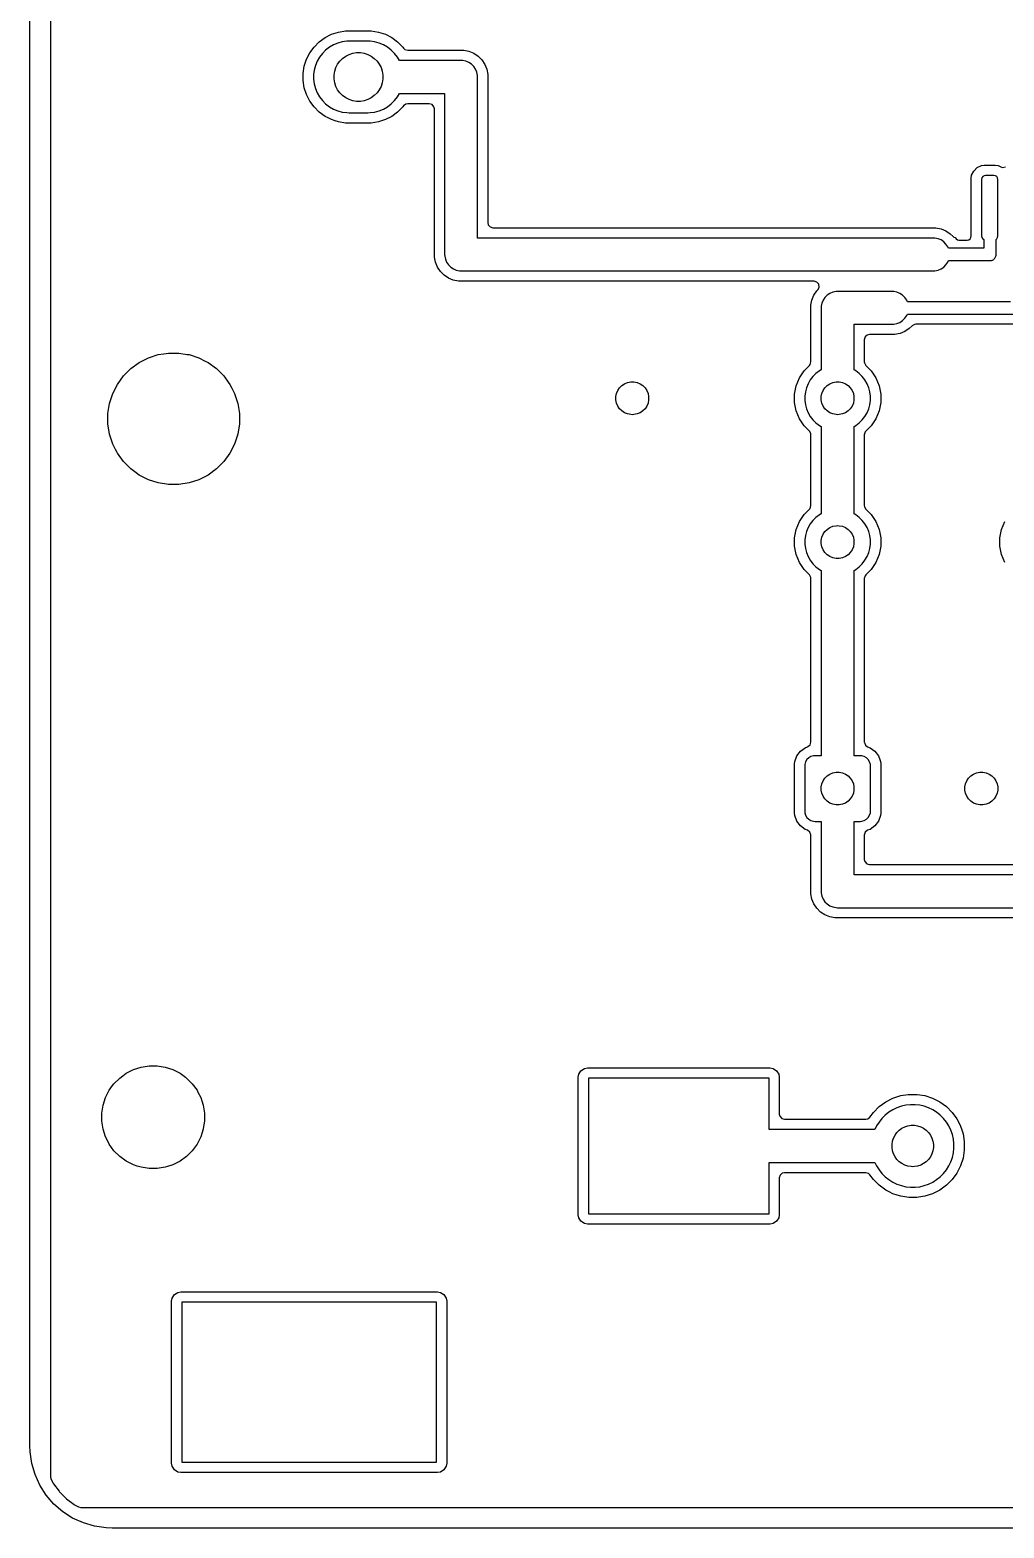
# Model space of a CAD drawing. Header units: millimetres. Extents: x 0 to 90, y 0 to 72.
# Drawn here: x 0 to 23.72, y 0 to 36.46 of the extents above; entities that cross this region are included whole.
import ezdxf

# ---------------------------------------------------------------- set-up
doc = ezdxf.new("R2010")
doc.units = ezdxf.units.MM
doc.layers.add('ABLATE', color=1, linetype='CONTINUOUS')

msp = doc.modelspace()

# ---------------------------------------------------------------- linework, layer by layer
at = {"layer": 'ABLATE'}
for points in [[(88, 0), (2, 0), (1.8571, 0.0025), (1.5743, 0.0432), (1.3002, 0.1237), (1.0403, 0.2424), (0.7999, 0.3969), (0.584, 0.584), (0.3969, 0.7999), (0.2424, 1.0403), (0.1237, 1.3002), (0.0432, 1.5743), (0.0025, 1.8571), (0, 2), (0, 70)], [(0.5, 38.5279), (0.5, 27.126), (0.5, 10.0984), (0.5, 5.5247), (0.5, 1.2416), (0.5152, 1.1821), (0.566, 1.089), (0.5756, 1.0741), (0.7103, 0.8942), (0.7219, 0.8808), (0.8808, 0.7219), (0.8942, 0.7103), (1.0741, 0.5756), (1.089, 0.566), (1.1821, 0.5152), (1.2416, 0.5), (28.7453, 0.5)], [(28.6135, 14.8495), (19.6059, 14.8495), (19.6059, 14.8495), (19.4803, 14.8745), (19.4803, 14.8745), (19.4803, 14.8745), (19.3619, 14.9235), (19.3619, 14.9235), (19.3619, 14.9235), (19.2553, 14.9947), (19.2553, 14.9947), (19.1647, 15.0853), (19.1647, 15.0853), (19.0935, 15.1919), (19.0935, 15.1919), (19.0445, 15.3103), (19.0445, 15.3103), (19.0195, 15.4359), (19.0195, 15.4359), (19.0195, 15.4359), (19.0195, 15.5641), (19.0195, 16.8672), (19.0192, 16.8761), (18.9948, 16.9415), (18.9388, 16.9834), (18.8777, 17.0062), (18.8777, 17.0062), (18.7625, 17.0925), (18.7625, 17.0925), (18.6762, 17.2077), (18.6762, 17.2077), (18.6259, 17.3425), (18.6195, 17.4021), (18.6195, 17.4021), (18.6195, 18.5979), (18.6195, 18.5979), (18.6195, 18.5979), (18.6259, 18.6575), (18.6762, 18.7923), (18.6762, 18.7923), (18.7625, 18.9075), (18.7625, 18.9075), (18.8777, 18.9938), (18.8777, 18.9938), (18.9388, 19.0166), (18.947, 19.02), (18.9998, 19.0658), (19.0195, 19.1328), (19.0195, 23.1135), (19.0167, 23.1399), (18.9832, 23.2012), (18.854, 23.3303), (18.7391, 23.5024), (18.6599, 23.6936), (18.6599, 23.6936), (18.6195, 23.8965), (18.6195, 24.1035), (18.6599, 24.3064), (18.6599, 24.3064), (18.7391, 24.4976), (18.854, 24.6697), (18.854, 24.6697), (18.9832, 24.7988), (18.9998, 24.8195), (19.0195, 24.8865), (19.0195, 26.6135), (19.0167, 26.6399), (18.9832, 26.7012), (18.854, 26.8303), (18.7391, 27.0024), (18.6599, 27.1936), (18.6599, 27.1936), (18.6195, 27.3965), (18.6195, 27.6035), (18.6599, 27.8064), (18.6599, 27.8064), (18.7391, 27.9976), (18.854, 28.1697), (18.854, 28.1697), (18.9832, 28.2988), (18.9998, 28.3195), (19.0195, 28.3865), (19.0195, 29.7641), (19.0445, 29.8897), (19.0445, 29.8897), (19.0935, 30.0081), (19.0935, 30.0081), (19.1647, 30.1147), (19.1647, 30.1147), (19.1879, 30.1378), (19.1939, 30.1443), (19.2229, 30.2079), (19.213, 30.277), (19.1672, 30.3298), (19.1002, 30.3495), (10.5641, 30.3495), (10.4359, 30.3495), (10.4359, 30.3495), (10.3103, 30.3745), (10.3103, 30.3745), (10.3103, 30.3745), (10.1919, 30.4235), (10.1919, 30.4235), (10.1919, 30.4235), (10.0853, 30.4947), (10.0853, 30.4947), (9.9947, 30.5853), (9.9947, 30.5853), (9.9235, 30.6919), (9.9235, 30.6919), (9.8745, 30.8103), (9.8745, 30.8103), (9.8495, 30.9359), (9.8495, 30.9359), (9.8495, 30.9359), (9.8495, 34.5455), (9.8383, 34.597), (9.7925, 34.6498), (9.7255, 34.6695), (9.2006, 34.6695), (9.1556, 34.6611), (9.1003, 34.6184), (9.0797, 34.59), (8.955, 34.4653), (8.8123, 34.3617), (8.6551, 34.2816), (8.4874, 34.2271), (8.3132, 34.1995), (7.6868, 34.1995), (7.6868, 34.1995), (7.5126, 34.2271), (7.4297, 34.254), (7.3449, 34.2816), (7.3449, 34.2816), (7.3449, 34.2816), (7.262, 34.3238), (7.1877, 34.3617), (7.045, 34.4653), (6.9203, 34.59), (6.8167, 34.7327), (6.7366, 34.8899), (6.6821, 35.0576), (6.6545, 35.2318), (6.6545, 35.4082), (6.6821, 35.5824), (6.7366, 35.7501), (6.8167, 35.9073), (6.9203, 36.05), (7.045, 36.1747), (7.1877, 36.2783), (7.3449, 36.3584), (7.5126, 36.4129), (7.6868, 36.4405), (7.6868, 36.4405), (8.3132, 36.4405), (8.3132, 36.4405), (8.4874, 36.4129), (8.6551, 36.3584), (8.8123, 36.2783), (8.955, 36.1747), (8.955, 36.1747), (9.0797, 36.05), (9.1003, 36.0216), (9.1335, 35.9902), (9.2006, 35.9705), (10.5641, 35.9705), (10.6897, 35.9455), (10.6897, 35.9455), (10.8081, 35.8965), (10.8081, 35.8965), (10.9147, 35.8253), (10.9147, 35.8253), (11.0053, 35.7347), (11.0053, 35.7347), (11.0765, 35.6281), (11.0765, 35.6281), (11.0765, 35.6281), (11.1255, 35.5097), (11.1255, 35.5097), (11.1255, 35.5097), (11.1505, 35.3841), (11.1505, 31.7745), (11.1617, 31.723), (11.2075, 31.6702), (11.2745, 31.6505), (22.0641, 31.6505), (22.0641, 31.6505), (22.1897, 31.6255), (22.1897, 31.6255), (22.3081, 31.5765), (22.3081, 31.5765), (22.4147, 31.5053), (22.4147, 31.5053), (22.4147, 31.5053), (22.4831, 31.4368), (22.5038, 31.4202), (22.5326, 31.4117), (22.5543, 31.3793), (22.5867, 31.3576), (22.625, 31.35), (22.825, 31.35), (22.8633, 31.3576), (22.8957, 31.3793), (22.9174, 31.4117), (22.925, 31.45), (22.925, 32.825), (22.9245, 32.8275), (22.9245, 32.8583), (22.9344, 32.9264), (22.9858, 33.0315), (23.0685, 33.1142), (23.1736, 33.1656), (23.2417, 33.1755), (23.2417, 33.1755), (23.5083, 33.1755), (23.5083, 33.1755), (23.5764, 33.1656), (23.6455, 33.1318), (23.6856, 33.12), (23.7545, 33.1318)], [(23.8797, 29.85), (21.3687, 29.85), (21.3528, 29.8886), (21.3092, 29.9538), (21.2538, 30.0092), (21.1886, 30.0528), (21.1161, 30.0828), (21.0392, 30.0981), (21, 30.1), (19.67, 30.1), (19.6308, 30.0981), (19.5539, 30.0828), (19.4814, 30.0528), (19.4162, 30.0092), (19.3608, 29.9538), (19.3172, 29.8886), (19.2872, 29.8161), (19.2719, 29.7392), (19.27, 29.7), (19.27, 28.1908), (19.2255, 28.1652), (19.1425, 28.1015), (19.0685, 28.0275), (19.0048, 27.9445), (18.9525, 27.8538), (18.9125, 27.7572), (18.8854, 27.6561), (18.8717, 27.5523), (18.8717, 27.4477), (18.8854, 27.3439), (18.9125, 27.2428), (18.9525, 27.1462), (19.0048, 27.0555), (19.0685, 26.9725), (19.1425, 26.8985), (19.2255, 26.8348), (19.27, 26.8092), (19.27, 24.6908), (19.2255, 24.6652), (19.1425, 24.6015), (19.0685, 24.5275), (19.0048, 24.4445), (18.9525, 24.3538), (18.9125, 24.2572), (18.8854, 24.1561), (18.8717, 24.0523), (18.8717, 23.9477), (18.8854, 23.8439), (18.9125, 23.7428), (18.9525, 23.6462), (19.0048, 23.5555), (19.0685, 23.4725), (19.1425, 23.3985), (19.2255, 23.3348), (19.27, 23.3092), (19.27, 18.8), (19.12, 18.8), (19.0809, 18.7969), (19.0207, 18.7794), (18.9668, 18.7475), (18.9225, 18.7032), (18.8906, 18.6493), (18.8731, 18.5891), (18.87, 18.55), (18.87, 17.45), (18.8731, 17.4109), (18.8906, 17.3507), (18.9225, 17.2968), (18.9668, 17.2525), (19.0207, 17.2206), (19.0809, 17.2031), (19.12, 17.2), (19.27, 17.2), (19.27, 15.5), (19.2719, 15.4608), (19.2872, 15.3839), (19.3172, 15.3114), (19.3608, 15.2462), (19.4162, 15.1908), (19.4814, 15.1472), (19.5539, 15.1172), (19.6308, 15.1019), (19.67, 15.1), (28.8092, 15.1)], [(28.8092, 15.9), (20.07, 15.9), (20.07, 17.2), (20.22, 17.2), (20.2591, 17.2031), (20.3193, 17.2206), (20.3732, 17.2525), (20.4175, 17.2968), (20.4494, 17.3507), (20.4669, 17.4109), (20.47, 17.45), (20.47, 18.55), (20.4669, 18.5891), (20.4494, 18.6493), (20.4175, 18.7032), (20.3732, 18.7475), (20.3193, 18.7794), (20.2591, 18.7969), (20.22, 18.8), (20.07, 18.8), (20.07, 23.3092), (20.1145, 23.3348), (20.1975, 23.3985), (20.2715, 23.4725), (20.3352, 23.5555), (20.3875, 23.6462), (20.4275, 23.7428), (20.4546, 23.8439), (20.4683, 23.9477), (20.4683, 24.0523), (20.4546, 24.1561), (20.4275, 24.2572), (20.3875, 24.3538), (20.3352, 24.4445), (20.2715, 24.5275), (20.1975, 24.6015), (20.1145, 24.6652), (20.07, 24.6908), (20.07, 26.8092), (20.1145, 26.8348), (20.1975, 26.8985), (20.2715, 26.9725), (20.3352, 27.0555), (20.3875, 27.1462), (20.4275, 27.2428), (20.4546, 27.3439), (20.4683, 27.4477), (20.4683, 27.5523), (20.4546, 27.6561), (20.4275, 27.7572), (20.3875, 27.8538), (20.3352, 27.9445), (20.2715, 28.0275), (20.1975, 28.1015), (20.1145, 28.1652), (20.07, 28.1908), (20.07, 29.3), (21, 29.3), (21.0392, 29.3019), (21.1161, 29.3172), (21.1886, 29.3472), (21.2538, 29.3908), (21.3092, 29.4462), (21.3528, 29.5114), (21.3687, 29.55), (24.03, 29.55)], [(23.9693, 29.2995), (21.5708, 29.2995), (21.5444, 29.2967), (21.4831, 29.2632), (21.4147, 29.1947), (21.3081, 29.1235), (21.1897, 29.0745), (21.1486, 29.0663), (21.0641, 29.0495), (20.4445, 29.0495), (20.393, 29.0383), (20.3402, 28.9925), (20.3205, 28.9255), (20.3205, 28.3865), (20.3233, 28.3601), (20.3568, 28.2988), (20.486, 28.1697), (20.486, 28.1697), (20.6009, 27.9976), (20.6801, 27.8064), (20.7205, 27.6035), (20.7205, 27.3965), (20.6801, 27.1936), (20.6009, 27.0024), (20.486, 26.8303), (20.486, 26.8303), (20.486, 26.8303), (20.3568, 26.7012), (20.3402, 26.6805), (20.3205, 26.6135), (20.3205, 24.8865), (20.3233, 24.8601), (20.3568, 24.7988), (20.486, 24.6697), (20.486, 24.6697), (20.6009, 24.4976), (20.6801, 24.3064), (20.7205, 24.1035), (20.7205, 23.8965), (20.6801, 23.6936), (20.6009, 23.5024), (20.486, 23.3303), (20.486, 23.3303), (20.486, 23.3303), (20.3568, 23.2012), (20.3402, 23.1805), (20.3205, 23.1135), (20.3205, 19.1328), (20.3208, 19.1239), (20.3452, 19.0585), (20.4012, 19.0166), (20.4623, 18.9938), (20.4623, 18.9938), (20.5775, 18.9075), (20.5775, 18.9075), (20.6638, 18.7923), (20.6638, 18.7923), (20.6942, 18.7109), (20.7141, 18.6575), (20.7205, 18.5979), (20.7205, 17.4021), (20.7141, 17.3425), (20.6638, 17.2077), (20.5775, 17.0925), (20.4623, 17.0062), (20.4011, 16.9834), (20.393, 16.98), (20.3402, 16.9342), (20.3205, 16.8672), (20.3205, 16.2745), (20.3317, 16.223), (20.3775, 16.1702), (20.4445, 16.1505), (28.6135, 16.1505)], [(23.7391, 23.5024), (23.6599, 23.6936), (23.6599, 23.6936), (23.6195, 23.8965), (23.6195, 24.1035), (23.6599, 24.3064), (23.6599, 24.3064), (23.7391, 24.4976)]]:
    msp.add_lwpolyline(points, dxfattribs=at)
for points in [[(7.7181, 36.1881), (7.6053, 36.1733), (7.4953, 36.1438), (7.3902, 36.1003), (7.2917, 36.0434), (7.2014, 35.9741), (7.1209, 35.8936), (7.0516, 35.8033), (6.9947, 35.7048), (6.9512, 35.5997), (6.9217, 35.4897), (6.9069, 35.3769), (6.9069, 35.2631), (6.9217, 35.1503), (6.9512, 35.0403), (6.9947, 34.9352), (7.0516, 34.8367), (7.1209, 34.7464), (7.2014, 34.6659), (7.2917, 34.5966), (7.3902, 34.5397), (7.4953, 34.4962), (7.6053, 34.4667), (7.7181, 34.4519), (7.775, 34.45), (8.225, 34.45), (8.2819, 34.4519), (8.3947, 34.4667), (8.5047, 34.4962), (8.6098, 34.5397), (8.7083, 34.5966), (8.7986, 34.6659), (8.8791, 34.7464), (8.9484, 34.8367), (8.9965, 34.92), (10.1, 34.92), (10.1, 31), (10.1019, 30.9608), (10.1172, 30.8839), (10.1472, 30.8114), (10.1908, 30.7462), (10.2462, 30.6908), (10.3114, 30.6472), (10.3839, 30.6172), (10.4608, 30.6019), (10.5, 30.6), (22, 30.6), (22.0392, 30.6019), (22.1161, 30.6172), (22.1886, 30.6472), (22.2538, 30.6908), (22.3092, 30.7462), (22.3528, 30.8114), (22.3687, 30.85), (23.38, 30.85), (23.3996, 30.8513), (23.3999, 30.8514), (23.4002, 30.8514), (23.4189, 30.8564), (23.4374, 30.8614), (23.4377, 30.8616), (23.438, 30.8617), (23.4546, 30.8713), (23.4713, 30.881), (23.4715, 30.8812), (23.4718, 30.8814), (23.4853, 30.895), (23.499, 30.9087), (23.4992, 30.909), (23.4994, 30.9092), (23.5089, 30.9259), (23.5186, 30.9426), (23.5187, 30.9429), (23.5188, 30.9432), (23.5237, 30.9619), (23.5287, 30.9804), (23.5287, 30.9808), (23.5288, 30.9811), (23.53, 31.0007), (23.5284, 31.3677), (23.5457, 31.3793), (23.5674, 31.4117), (23.575, 31.45), (23.575, 32.825), (23.5674, 32.8633), (23.5457, 32.8957), (23.5133, 32.9174), (23.475, 32.925), (23.275, 32.925), (23.2367, 32.9174), (23.2043, 32.8957), (23.1826, 32.8633), (23.175, 32.825), (23.175, 31.45), (23.1826, 31.4117), (23.2043, 31.3793), (23.2284, 31.3632), (23.2293, 31.15), (22.3687, 31.15), (22.3528, 31.1886), (22.3092, 31.2538), (22.2538, 31.3092), (22.1886, 31.3528), (22.1161, 31.3828), (22.0392, 31.3981), (22, 31.4), (10.9, 31.4), (10.9, 35.32), (10.8981, 35.3592), (10.8828, 35.4361), (10.8528, 35.5086), (10.8092, 35.5738), (10.7538, 35.6292), (10.6886, 35.6728), (10.6161, 35.7028), (10.5392, 35.7181), (10.5, 35.72), (8.9965, 35.72), (8.9484, 35.8033), (8.8791, 35.8936), (8.7986, 35.9741), (8.7083, 36.0434), (8.6098, 36.1003), (8.5047, 36.1438), (8.3947, 36.1733), (8.2819, 36.1881), (8.225, 36.19), (7.775, 36.19)], [(8.0467, 35.9132), (8.1389, 35.8986), (8.2277, 35.8697), (8.3109, 35.8273), (8.3864, 35.7724), (8.4524, 35.7064), (8.5073, 35.6309), (8.5497, 35.5477), (8.5786, 35.4589), (8.5932, 35.3667), (8.5932, 35.2733), (8.5786, 35.1811), (8.5497, 35.0923), (8.5073, 35.0091), (8.4524, 34.9336), (8.3864, 34.8676), (8.3109, 34.8127), (8.2277, 34.7703), (8.1389, 34.7414), (8.0467, 34.7268), (8, 34.725), (7.9533, 34.7268), (7.8611, 34.7414), (7.7723, 34.7703), (7.6891, 34.8127), (7.6136, 34.8676), (7.5476, 34.9336), (7.4927, 35.0091), (7.4503, 35.0923), (7.4214, 35.1811), (7.4068, 35.2733), (7.4068, 35.3667), (7.4214, 35.4589), (7.4503, 35.5477), (7.4927, 35.6309), (7.5476, 35.7064), (7.6136, 35.7724), (7.6891, 35.8273), (7.7723, 35.8697), (7.8611, 35.8986), (7.9533, 35.9132), (8, 35.915)], [(3.8258, 28.5689), (3.8748, 28.5611), (4.1144, 28.4832), (4.2656, 28.4062), (4.3388, 28.3689), (4.3388, 28.3689), (4.3388, 28.3689), (4.5426, 28.2208), (4.5427, 28.2208), (4.7208, 28.0427), (4.7208, 28.0427), (4.8311, 27.8908), (4.8689, 27.8388), (4.9158, 27.7467), (4.9832, 27.6144), (4.9832, 27.6144), (4.9832, 27.6144), (5.0611, 27.3748), (5.1005, 27.126), (5.1005, 26.874), (5.0611, 26.6252), (4.9832, 26.3856), (4.8689, 26.1612), (4.7208, 25.9573), (4.5427, 25.7792), (4.3388, 25.6311), (4.1144, 25.5168), (3.8748, 25.4389), (3.626, 25.3995), (3.626, 25.3995), (3.374, 25.3995), (3.374, 25.3995), (3.1252, 25.4389), (2.8856, 25.5168), (2.8856, 25.5168), (2.8856, 25.5168), (2.8042, 25.5583), (2.6612, 25.6311), (2.5891, 25.6835), (2.4574, 25.7792), (2.4573, 25.7792), (2.2792, 25.9573), (2.2792, 25.9574), (2.1311, 26.1612), (2.1211, 26.1809), (2.086, 26.2497), (2.0168, 26.3856), (1.9389, 26.6252), (1.8995, 26.874), (1.8995, 27.126), (1.9389, 27.3748), (2.0168, 27.6144), (2.1311, 27.8388), (2.2792, 28.0427), (2.2792, 28.0427), (2.4573, 28.2208), (2.4574, 28.2208), (2.6612, 28.3689), (2.8856, 28.4832), (3.1252, 28.5611), (3.2573, 28.582), (3.374, 28.6005), (3.626, 28.6005)], [(14.7092, 27.8981), (14.7861, 27.8828), (14.8586, 27.8528), (14.9238, 27.8092), (14.9792, 27.7538), (15.0228, 27.6886), (15.0528, 27.6161), (15.0681, 27.5392), (15.0681, 27.4608), (15.0528, 27.3839), (15.0228, 27.3114), (14.9792, 27.2462), (14.9238, 27.1908), (14.8586, 27.1472), (14.7861, 27.1172), (14.7092, 27.1019), (14.67, 27.1), (14.6308, 27.1019), (14.5539, 27.1172), (14.4814, 27.1472), (14.4162, 27.1908), (14.3608, 27.2462), (14.3172, 27.3114), (14.2872, 27.3839), (14.2719, 27.4608), (14.2719, 27.5392), (14.2872, 27.6161), (14.3172, 27.6886), (14.3608, 27.7538), (14.4162, 27.8092), (14.4814, 27.8528), (14.5539, 27.8828), (14.6308, 27.8981), (14.67, 27.9)], [(19.7092, 27.8981), (19.7861, 27.8828), (19.8586, 27.8528), (19.9238, 27.8092), (19.9792, 27.7538), (20.0228, 27.6886), (20.0528, 27.6161), (20.0681, 27.5392), (20.0681, 27.4608), (20.0528, 27.3839), (20.0228, 27.3114), (19.9792, 27.2462), (19.9238, 27.1908), (19.8586, 27.1472), (19.7861, 27.1172), (19.7092, 27.1019), (19.67, 27.1), (19.6308, 27.1019), (19.5539, 27.1172), (19.4814, 27.1472), (19.4162, 27.1908), (19.3608, 27.2462), (19.3172, 27.3114), (19.2872, 27.3839), (19.2719, 27.4608), (19.2719, 27.5392), (19.2872, 27.6161), (19.3172, 27.6886), (19.3608, 27.7538), (19.4162, 27.8092), (19.4814, 27.8528), (19.5539, 27.8828), (19.6308, 27.8981), (19.67, 27.9)], [(19.7092, 24.3981), (19.7861, 24.3828), (19.8586, 24.3528), (19.9238, 24.3092), (19.9792, 24.2538), (20.0228, 24.1886), (20.0528, 24.1161), (20.0681, 24.0392), (20.0681, 23.9608), (20.0528, 23.8839), (20.0228, 23.8114), (19.9792, 23.7462), (19.9238, 23.6908), (19.8586, 23.6472), (19.7861, 23.6172), (19.7092, 23.6019), (19.67, 23.6), (19.6308, 23.6019), (19.5539, 23.6172), (19.4814, 23.6472), (19.4162, 23.6908), (19.3608, 23.7462), (19.3172, 23.8114), (19.2872, 23.8839), (19.2719, 23.9608), (19.2719, 24.0392), (19.2872, 24.1161), (19.3172, 24.1886), (19.3608, 24.2538), (19.4162, 24.3092), (19.4814, 24.3528), (19.5539, 24.3828), (19.6308, 24.3981), (19.67, 24.4)], [(19.7092, 18.3981), (19.7861, 18.3828), (19.8586, 18.3528), (19.9238, 18.3092), (19.9792, 18.2538), (20.0228, 18.1886), (20.0528, 18.1161), (20.0681, 18.0392), (20.0681, 17.9608), (20.0528, 17.8839), (20.0228, 17.8114), (19.9792, 17.7462), (19.9238, 17.6908), (19.8586, 17.6472), (19.7861, 17.6172), (19.7092, 17.6019), (19.67, 17.6), (19.6308, 17.6019), (19.5539, 17.6172), (19.4814, 17.6472), (19.4162, 17.6908), (19.3608, 17.7462), (19.3172, 17.8114), (19.2872, 17.8839), (19.2719, 17.9608), (19.2719, 18.0392), (19.2872, 18.1161), (19.3172, 18.1886), (19.3608, 18.2538), (19.4162, 18.3092), (19.4814, 18.3528), (19.5539, 18.3828), (19.6308, 18.3981), (19.67, 18.4)], [(23.2092, 18.3981), (23.2861, 18.3828), (23.3586, 18.3528), (23.4238, 18.3092), (23.4792, 18.2538), (23.5228, 18.1886), (23.5528, 18.1161), (23.5681, 18.0392), (23.5681, 17.9608), (23.5528, 17.8839), (23.5228, 17.8114), (23.4792, 17.7462), (23.4238, 17.6908), (23.3586, 17.6472), (23.2861, 17.6172), (23.2092, 17.6019), (23.17, 17.6), (23.1308, 17.6019), (23.0539, 17.6172), (22.9814, 17.6472), (22.9162, 17.6908), (22.8608, 17.7462), (22.8172, 17.8114), (22.7872, 17.8839), (22.7719, 17.9608), (22.7719, 18.0392), (22.7872, 18.1161), (22.8172, 18.1886), (22.8608, 18.2538), (22.9162, 18.3092), (22.9814, 18.3528), (23.0539, 18.3828), (23.1308, 18.3981), (23.17, 18.4)], [(3.2928, 11.2197), (3.48, 11.1589), (3.6554, 11.0695), (3.7859, 10.9747), (3.8146, 10.9538), (3.9538, 10.8146), (4.0695, 10.6554), (4.091, 10.6132), (4.1589, 10.48), (4.1589, 10.48), (4.1589, 10.48), (4.1861, 10.3962), (4.2197, 10.2928), (4.2505, 10.0984), (4.2505, 9.9016), (4.2225, 9.7247), (4.2197, 9.7072), (4.1589, 9.52), (4.0695, 9.3446), (3.9538, 9.1854), (3.8146, 9.0462), (3.6554, 8.9305), (3.48, 8.8411), (3.3508, 8.7991), (3.2928, 8.7803), (3.0984, 8.7495), (2.9016, 8.7495), (2.9016, 8.7495), (2.7072, 8.7803), (2.6089, 8.8122), (2.52, 8.8411), (2.52, 8.8411), (2.52, 8.8411), (2.3776, 8.9136), (2.3446, 8.9305), (2.1854, 9.0462), (2.0462, 9.1854), (1.9305, 9.3446), (1.9029, 9.3988), (1.8411, 9.52), (1.7803, 9.7072), (1.7495, 9.9016), (1.7495, 10.0984), (1.7803, 10.2928), (1.8411, 10.48), (1.9305, 10.6554), (2.0126, 10.7685), (2.0462, 10.8146), (2.0462, 10.8146), (2.0462, 10.8146), (2.1854, 10.9538), (2.1854, 10.9538), (2.1854, 10.9538), (2.2595, 11.0077), (2.3446, 11.0695), (2.52, 11.1589), (2.7072, 11.2197), (2.9016, 11.2505), (2.9016, 11.2505), (3.0984, 11.2505), (3.0984, 11.2505)], [(18.0977, 11.186), (18.0977, 11.186), (18.0977, 11.186), (18.1806, 11.1306), (18.236, 11.0477), (18.236, 11.0477), (18.2505, 10.9747), (18.2505, 10.9747), (18.2505, 10.0745), (18.2617, 10.023), (18.3075, 9.9702), (18.3745, 9.9505), (20.3576, 9.9505), (20.4025, 9.9589), (20.4579, 10.0016), (20.5424, 10.1179), (20.5424, 10.1179), (20.6821, 10.2576), (20.842, 10.3738), (21.0181, 10.4635), (21.206, 10.5246), (21.3902, 10.5538), (21.4012, 10.5555), (21.5988, 10.5555), (21.6098, 10.5538), (21.794, 10.5246), (21.9819, 10.4635), (22.114, 10.3962), (22.158, 10.3738), (22.3179, 10.2576), (22.4576, 10.1179), (22.5738, 9.958), (22.6026, 9.9016), (22.6635, 9.7819), (22.6635, 9.7819), (22.6635, 9.7819), (22.6928, 9.6919), (22.7246, 9.594), (22.7328, 9.5424), (22.7555, 9.3988), (22.7555, 9.2012), (22.7246, 9.006), (22.6635, 8.8181), (22.5738, 8.642), (22.4576, 8.4821), (22.3179, 8.3424), (22.158, 8.2262), (21.9819, 8.1365), (21.794, 8.0754), (21.5988, 8.0445), (21.5988, 8.0445), (21.4012, 8.0445), (21.4012, 8.0445), (21.3036, 8.06), (21.206, 8.0754), (21.1188, 8.1037), (21.0181, 8.1365), (21.0181, 8.1365), (21.0181, 8.1365), (20.9252, 8.1838), (20.842, 8.2262), (20.6821, 8.3424), (20.5424, 8.4821), (20.4579, 8.5984), (20.4246, 8.6298), (20.3576, 8.6495), (18.3745, 8.6495), (18.323, 8.6383), (18.2702, 8.5925), (18.2505, 8.5255), (18.2505, 7.6253), (18.236, 7.5523), (18.1806, 7.4694), (18.0977, 7.414), (18.0247, 7.3995), (18.0247, 7.3995), (13.5753, 7.3995), (13.5753, 7.3995), (13.5753, 7.3995), (13.5023, 7.414), (13.5023, 7.414), (13.4194, 7.4694), (13.364, 7.5523), (13.364, 7.5523), (13.364, 7.5523), (13.3495, 7.6253), (13.3495, 10.9747), (13.364, 11.0477), (13.364, 11.0477), (13.4194, 11.1306), (13.5023, 11.186), (13.5023, 11.186), (13.5753, 11.2005), (13.5753, 11.2005), (18.0247, 11.2005), (18.0247, 11.2005)], [(13.6, 7.65), (18, 7.65), (18, 8.9), (20.5789, 8.9), (20.6204, 8.8139), (20.6804, 8.7184), (20.7506, 8.6303), (20.8303, 8.5506), (20.9184, 8.4804), (21.0139, 8.4204), (21.1154, 8.3715), (21.2218, 8.3343), (21.3317, 8.3092), (21.4436, 8.2966), (21.5564, 8.2966), (21.6683, 8.3092), (21.7782, 8.3343), (21.8846, 8.3715), (21.9861, 8.4204), (22.0816, 8.4804), (22.1697, 8.5506), (22.2494, 8.6303), (22.3196, 8.7184), (22.3796, 8.8139), (22.4285, 8.9154), (22.4657, 9.0218), (22.4908, 9.1317), (22.5034, 9.2436), (22.5034, 9.3564), (22.4908, 9.4683), (22.4657, 9.5782), (22.4285, 9.6846), (22.3796, 9.7861), (22.3196, 9.8816), (22.2494, 9.9697), (22.1697, 10.0494), (22.0816, 10.1196), (21.9861, 10.1796), (21.8846, 10.2285), (21.7782, 10.2657), (21.6683, 10.2908), (21.5564, 10.3034), (21.4436, 10.3034), (21.3317, 10.2908), (21.2218, 10.2657), (21.1154, 10.2285), (21.0139, 10.1796), (20.9184, 10.1196), (20.8303, 10.0494), (20.7506, 9.9697), (20.6804, 9.8816), (20.6204, 9.7861), (20.5789, 9.7), (18, 9.7), (18, 10.95), (13.6, 10.95)], [(21.5396, 9.8034), (21.6179, 9.791), (21.6933, 9.7666), (21.7639, 9.7306), (21.828, 9.684), (21.884, 9.628), (21.9306, 9.5639), (21.9666, 9.4933), (21.991, 9.4179), (22.0034, 9.3396), (22.0034, 9.2604), (21.991, 9.1821), (21.9666, 9.1067), (21.9306, 9.0361), (21.884, 8.972), (21.828, 8.916), (21.7639, 8.8694), (21.6933, 8.8334), (21.6179, 8.809), (21.5396, 8.7966), (21.5, 8.795), (21.4604, 8.7966), (21.3821, 8.809), (21.3067, 8.8334), (21.2361, 8.8694), (21.172, 8.916), (21.116, 8.972), (21.0694, 9.0361), (21.0334, 9.1067), (21.009, 9.1821), (20.9966, 9.2604), (20.9966, 9.3396), (21.009, 9.4179), (21.0334, 9.4933), (21.0694, 9.5639), (21.116, 9.628), (21.172, 9.684), (21.2361, 9.7306), (21.3067, 9.7666), (21.3821, 9.791), (21.4604, 9.8034), (21.5, 9.805)], [(9.9977, 5.736), (9.9977, 5.736), (9.9977, 5.736), (10.0806, 5.6806), (10.136, 5.5977), (10.136, 5.5977), (10.1505, 5.5247), (10.1505, 5.5247), (10.1505, 5.5247), (10.1505, 1.5753), (10.136, 1.5023), (10.0806, 1.4194), (9.9977, 1.364), (9.9247, 1.3495), (9.9247, 1.3495), (3.6753, 1.3495), (3.6753, 1.3495), (3.6753, 1.3495), (3.6023, 1.364), (3.6023, 1.364), (3.5194, 1.4194), (3.464, 1.5023), (3.464, 1.5023), (3.464, 1.5023), (3.4495, 1.5753), (3.4495, 5.5247), (3.464, 5.5977), (3.464, 5.5977), (3.5194, 5.6806), (3.6023, 5.736), (3.6023, 5.736), (3.6753, 5.7505), (3.6753, 5.7505), (9.9247, 5.7505), (9.9247, 5.7505)], [(3.7, 1.6), (9.9, 1.6), (9.9, 5.5), (3.7, 5.5)]]:
    msp.add_lwpolyline(points, close=True, dxfattribs=at)

doc.saveas('drawing.dxf')
